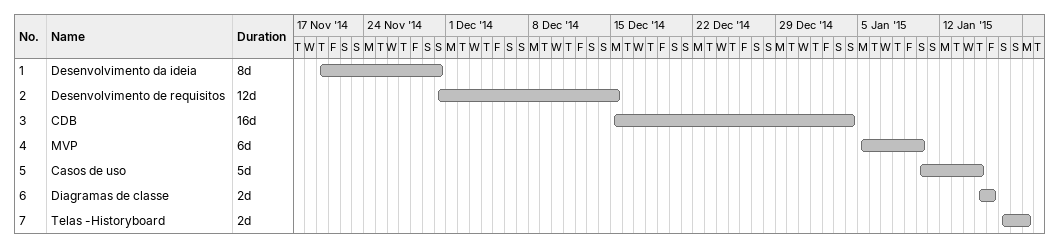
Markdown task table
| ID | Task | Duration | Start | Finish |
|---|---|---|---|---|
| 1 | Desenvolvimento da ideia | 8d | 2014-11-20 | 2014-11-30 |
| 2 | Desenvolvimento de requisitos | 12d | 2014-11-30 | 2014-12-15 |
| 3 | CDB | 16d | 2014-12-15 | 2015-01-04 |
| 4 | MVP | 6d | 2015-01-05 | 2015-01-10 |
| 5 | Casos de uso | 5d | 2015-01-10 | 2015-01-15 |
| 6 | Diagramas de classe | 2d | 2015-01-15 | 2015-01-16 |
| 7 | Telas -Historyboard | 2d | 2015-01-17 | 2015-01-19 |
